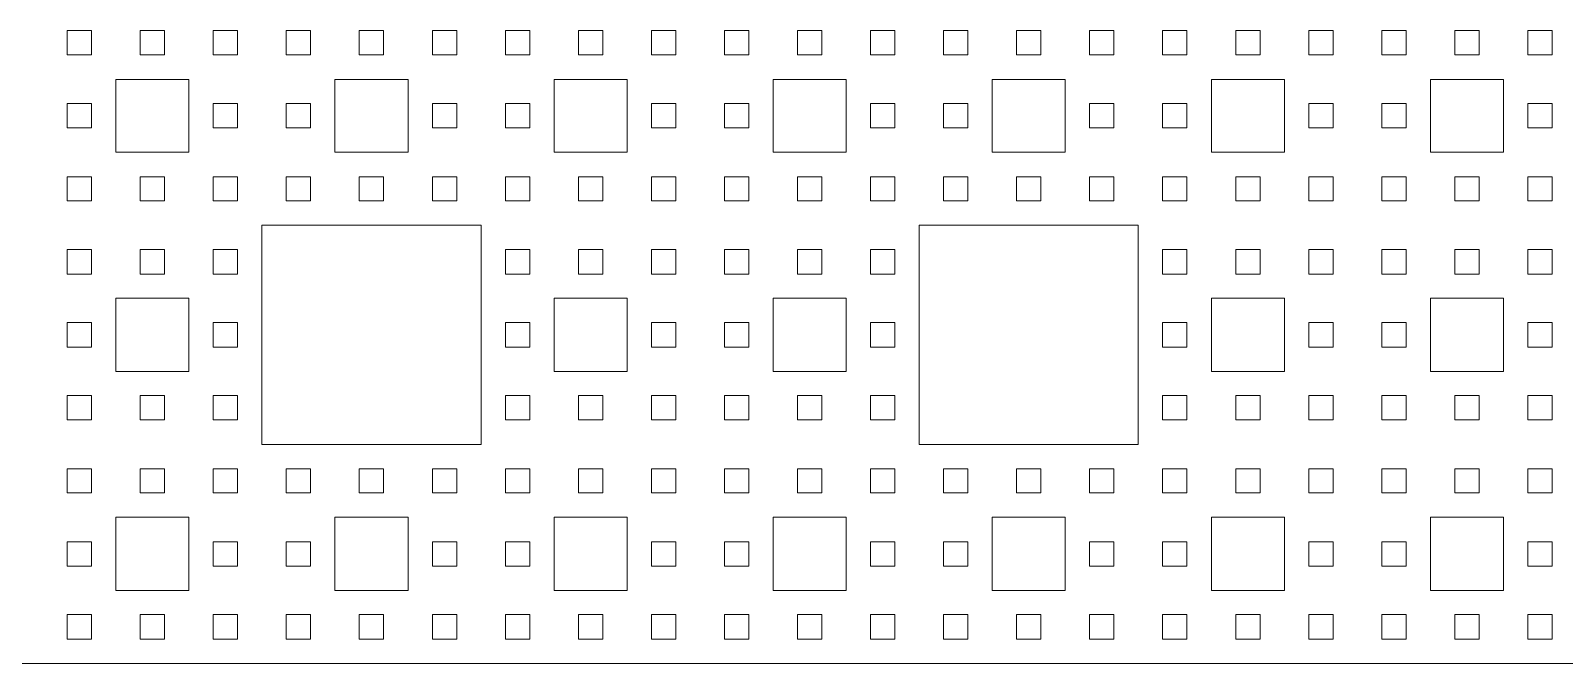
# Model space of a CAD drawing. Header units: millimetres. Extents: x -127 to 127, y -142 to 127.
# Drawn here: x -14.6 to 51.2, y -127 to -99.8 of the extents above; entities that cross this region are included whole.
import ezdxf

# ---------------------------------------------------------------- set-up
doc = ezdxf.new("R2010")
doc.units = ezdxf.units.MM

msp = doc.modelspace()

# ---------------------------------------------------------------- linework, layer by layer
at = {"color": 7, "linetype": 'Continuous', "lineweight": 15}
for p, q in [((-12.021, -99.823), (-13.066, -99.823)), ((-13.066, -99.823), (-13.066, -100.868)), ((-12.021, -100.868), (-12.021, -99.823)), ((-8.885, -99.823), (-9.93, -99.823)), ((-9.93, -99.823), (-9.93, -100.868)), ((-8.885, -100.868), (-8.885, -99.823)), ((-5.749, -99.823), (-6.794, -99.823)), ((-6.794, -99.823), (-6.794, -100.868)), ((-5.749, -100.868), (-5.749, -99.823)), ((-2.613, -99.823), (-3.658, -99.823)), ((-3.658, -99.823), (-3.658, -100.868)), ((-2.613, -100.868), (-2.613, -99.823)), ((0.523, -99.823), (-0.523, -99.823)), ((-0.523, -99.823), (-0.523, -100.868)), ((0.523, -100.868), (0.523, -99.823)), ((3.658, -99.823), (2.613, -99.823)), ((2.613, -99.823), (2.613, -100.868)), ((3.658, -100.868), (3.658, -99.823)), ((6.794, -99.823), (5.749, -99.823)), ((5.749, -99.823), (5.749, -100.868)), ((6.794, -100.868), (6.794, -99.823)), ((9.93, -99.823), (8.885, -99.823)), ((8.885, -99.823), (8.885, -100.868)), ((9.93, -100.868), (9.93, -99.823)), ((13.066, -99.823), (12.021, -99.823)), ((12.021, -99.823), (12.021, -100.868)), ((13.066, -100.868), (13.066, -99.823)), ((16.202, -99.823), (15.156, -99.823)), ((15.156, -99.823), (15.156, -100.868)), ((16.202, -100.868), (16.202, -99.823)), ((19.337, -99.823), (18.292, -99.823)), ((18.292, -99.823), (18.292, -100.868)), ((19.337, -100.868), (19.337, -99.823)), ((22.473, -99.823), (21.428, -99.823)), ((21.428, -99.823), (21.428, -100.868)), ((22.473, -100.868), (22.473, -99.823)), ((25.609, -99.823), (24.564, -99.823)), ((24.564, -99.823), (24.564, -100.868)), ((25.609, -100.868), (25.609, -99.823)), ((28.745, -99.823), (27.7, -99.823)), ((27.7, -99.823), (27.7, -100.868)), ((28.745, -100.868), (28.745, -99.823)), ((31.881, -99.823), (30.835, -99.823)), ((30.835, -99.823), (30.835, -100.868)), ((31.881, -100.868), (31.881, -99.823)), ((35.016, -99.823), (33.971, -99.823)), ((33.971, -99.823), (33.971, -100.868)), ((35.016, -100.868), (35.016, -99.823)), ((38.152, -99.823), (37.107, -99.823)), ((37.107, -99.823), (37.107, -100.868)), ((38.152, -100.868), (38.152, -99.823)), ((41.288, -99.823), (40.243, -99.823)), ((40.243, -99.823), (40.243, -100.868)), ((41.288, -100.868), (41.288, -99.823)), ((44.424, -99.823), (43.379, -99.823)), ((43.379, -99.823), (43.379, -100.868)), ((44.424, -100.868), (44.424, -99.823)), ((47.56, -99.823), (46.514, -99.823)), ((46.514, -99.823), (46.514, -100.868)), ((47.56, -100.868), (47.56, -99.823)), ((50.695, -99.823), (49.65, -99.823)), ((49.65, -99.823), (49.65, -100.868)), ((50.695, -100.868), (50.695, -99.823)), ((-13.066, -100.868), (-12.021, -100.868)), ((-9.93, -100.868), (-8.885, -100.868)), ((-6.794, -100.868), (-5.749, -100.868)), ((-3.658, -100.868), (-2.613, -100.868)), ((-0.523, -100.868), (0.523, -100.868)), ((2.613, -100.868), (3.658, -100.868)), ((5.749, -100.868), (6.794, -100.868)), ((8.885, -100.868), (9.93, -100.868)), ((12.021, -100.868), (13.066, -100.868)), ((15.156, -100.868), (16.202, -100.868)), ((18.292, -100.868), (19.337, -100.868)), ((21.428, -100.868), (22.473, -100.868)), ((24.564, -100.868), (25.609, -100.868)), ((27.7, -100.868), (28.745, -100.868)), ((30.835, -100.868), (31.881, -100.868)), ((33.971, -100.868), (35.016, -100.868)), ((37.107, -100.868), (38.152, -100.868)), ((40.243, -100.868), (41.288, -100.868)), ((43.379, -100.868), (44.424, -100.868)), ((46.514, -100.868), (47.56, -100.868)), ((49.65, -100.868), (50.695, -100.868)), ((-7.84, -101.914), (-10.975, -101.914)), ((-10.975, -101.914), (-10.975, -105.049)), ((-7.84, -105.049), (-7.84, -101.914)), ((1.568, -101.914), (-1.568, -101.914)), ((-1.568, -101.914), (-1.568, -105.049)), ((1.568, -105.049), (1.568, -101.914)), ((10.975, -101.914), (7.84, -101.914)), ((7.84, -101.914), (7.84, -105.049)), ((10.975, -105.049), (10.975, -101.914)), ((20.383, -101.914), (17.247, -101.914)), ((17.247, -101.914), (17.247, -105.049)), ((20.383, -105.049), (20.383, -101.914)), ((29.79, -101.914), (26.654, -101.914)), ((26.654, -101.914), (26.654, -105.049)), ((29.79, -105.049), (29.79, -101.914)), ((39.198, -101.914), (36.062, -101.914)), ((36.062, -101.914), (36.062, -105.049)), ((39.198, -105.049), (39.198, -101.914)), ((48.605, -101.914), (45.469, -101.914)), ((45.469, -101.914), (45.469, -105.049)), ((48.605, -105.049), (48.605, -101.914)), ((-12.021, -102.959), (-13.066, -102.959)), ((-13.066, -102.959), (-13.066, -104.004)), ((-12.021, -104.004), (-12.021, -102.959)), ((-5.749, -102.959), (-6.794, -102.959)), ((-6.794, -102.959), (-6.794, -104.004)), ((-5.749, -104.004), (-5.749, -102.959)), ((-2.613, -102.959), (-3.658, -102.959)), ((-3.658, -102.959), (-3.658, -104.004)), ((-2.613, -104.004), (-2.613, -102.959)), ((3.658, -102.959), (2.613, -102.959)), ((2.613, -102.959), (2.613, -104.004)), ((3.658, -104.004), (3.658, -102.959)), ((6.794, -102.959), (5.749, -102.959)), ((5.749, -102.959), (5.749, -104.004)), ((6.794, -104.004), (6.794, -102.959)), ((13.066, -102.959), (12.021, -102.959)), ((12.021, -102.959), (12.021, -104.004)), ((13.066, -104.004), (13.066, -102.959)), ((16.202, -102.959), (15.156, -102.959)), ((15.156, -102.959), (15.156, -104.004)), ((16.202, -104.004), (16.202, -102.959)), ((22.473, -102.959), (21.428, -102.959)), ((21.428, -102.959), (21.428, -104.004)), ((22.473, -104.004), (22.473, -102.959)), ((25.609, -102.959), (24.564, -102.959)), ((24.564, -102.959), (24.564, -104.004)), ((25.609, -104.004), (25.609, -102.959)), ((31.881, -102.959), (30.835, -102.959)), ((30.835, -102.959), (30.835, -104.004)), ((31.881, -104.004), (31.881, -102.959)), ((35.016, -102.959), (33.971, -102.959)), ((33.971, -102.959), (33.971, -104.004)), ((35.016, -104.004), (35.016, -102.959)), ((41.288, -102.959), (40.243, -102.959)), ((40.243, -102.959), (40.243, -104.004)), ((41.288, -104.004), (41.288, -102.959)), ((44.424, -102.959), (43.379, -102.959)), ((43.379, -102.959), (43.379, -104.004)), ((44.424, -104.004), (44.424, -102.959)), ((50.695, -102.959), (49.65, -102.959)), ((49.65, -102.959), (49.65, -104.004)), ((50.695, -104.004), (50.695, -102.959)), ((-13.066, -104.004), (-12.021, -104.004)), ((-6.794, -104.004), (-5.749, -104.004)), ((-3.658, -104.004), (-2.613, -104.004)), ((2.613, -104.004), (3.658, -104.004)), ((5.749, -104.004), (6.794, -104.004)), ((12.021, -104.004), (13.066, -104.004)), ((15.156, -104.004), (16.202, -104.004)), ((21.428, -104.004), (22.473, -104.004)), ((24.564, -104.004), (25.609, -104.004)), ((30.835, -104.004), (31.881, -104.004)), ((33.971, -104.004), (35.016, -104.004)), ((40.243, -104.004), (41.288, -104.004)), ((43.379, -104.004), (44.424, -104.004)), ((49.65, -104.004), (50.695, -104.004)), ((-10.975, -105.049), (-7.84, -105.049)), ((-1.568, -105.049), (1.568, -105.049)), ((7.84, -105.049), (10.975, -105.049)), ((17.247, -105.049), (20.383, -105.049)), ((26.654, -105.049), (29.79, -105.049)), ((36.062, -105.049), (39.198, -105.049)), ((45.469, -105.049), (48.605, -105.049)), ((-12.021, -106.095), (-13.066, -106.095)), ((-13.066, -106.095), (-13.066, -107.14)), ((-12.021, -107.14), (-12.021, -106.095)), ((-8.885, -106.095), (-9.93, -106.095)), ((-9.93, -106.095), (-9.93, -107.14)), ((-8.885, -107.14), (-8.885, -106.095)), ((-5.749, -106.095), (-6.794, -106.095)), ((-6.794, -106.095), (-6.794, -107.14)), ((-5.749, -107.14), (-5.749, -106.095)), ((-2.613, -106.095), (-3.658, -106.095)), ((-3.658, -106.095), (-3.658, -107.14)), ((-2.613, -107.14), (-2.613, -106.095)), ((0.523, -106.095), (-0.523, -106.095)), ((-0.523, -106.095), (-0.523, -107.14)), ((0.523, -107.14), (0.523, -106.095)), ((3.658, -106.095), (2.613, -106.095)), ((2.613, -106.095), (2.613, -107.14)), ((3.658, -107.14), (3.658, -106.095)), ((6.794, -106.095), (5.749, -106.095)), ((5.749, -106.095), (5.749, -107.14)), ((6.794, -107.14), (6.794, -106.095)), ((9.93, -106.095), (8.885, -106.095)), ((8.885, -106.095), (8.885, -107.14)), ((9.93, -107.14), (9.93, -106.095)), ((13.066, -106.095), (12.021, -106.095)), ((12.021, -106.095), (12.021, -107.14)), ((13.066, -107.14), (13.066, -106.095)), ((16.202, -106.095), (15.156, -106.095)), ((15.156, -106.095), (15.156, -107.14)), ((16.202, -107.14), (16.202, -106.095)), ((19.337, -106.095), (18.292, -106.095)), ((18.292, -106.095), (18.292, -107.14)), ((19.337, -107.14), (19.337, -106.095)), ((22.473, -106.095), (21.428, -106.095)), ((21.428, -106.095), (21.428, -107.14)), ((22.473, -107.14), (22.473, -106.095)), ((25.609, -106.095), (24.564, -106.095)), ((24.564, -106.095), (24.564, -107.14)), ((25.609, -107.14), (25.609, -106.095)), ((28.745, -106.095), (27.7, -106.095)), ((27.7, -106.095), (27.7, -107.14)), ((28.745, -107.14), (28.745, -106.095)), ((31.881, -106.095), (30.835, -106.095)), ((30.835, -106.095), (30.835, -107.14)), ((31.881, -107.14), (31.881, -106.095)), ((35.016, -106.095), (33.971, -106.095)), ((33.971, -106.095), (33.971, -107.14)), ((35.016, -107.14), (35.016, -106.095)), ((38.152, -106.095), (37.107, -106.095)), ((37.107, -106.095), (37.107, -107.14)), ((38.152, -107.14), (38.152, -106.095)), ((41.288, -106.095), (40.243, -106.095)), ((40.243, -106.095), (40.243, -107.14)), ((41.288, -107.14), (41.288, -106.095)), ((44.424, -106.095), (43.379, -106.095)), ((43.379, -106.095), (43.379, -107.14)), ((44.424, -107.14), (44.424, -106.095)), ((47.56, -106.095), (46.514, -106.095)), ((46.514, -106.095), (46.514, -107.14)), ((47.56, -107.14), (47.56, -106.095)), ((50.695, -106.095), (49.65, -106.095)), ((49.65, -106.095), (49.65, -107.14)), ((50.695, -107.14), (50.695, -106.095)), ((-13.066, -107.14), (-12.021, -107.14)), ((-9.93, -107.14), (-8.885, -107.14)), ((-6.794, -107.14), (-5.749, -107.14)), ((-3.658, -107.14), (-2.613, -107.14)), ((-0.523, -107.14), (0.523, -107.14)), ((2.613, -107.14), (3.658, -107.14)), ((5.749, -107.14), (6.794, -107.14)), ((8.885, -107.14), (9.93, -107.14)), ((12.021, -107.14), (13.066, -107.14)), ((15.156, -107.14), (16.202, -107.14)), ((18.292, -107.14), (19.337, -107.14)), ((21.428, -107.14), (22.473, -107.14)), ((24.564, -107.14), (25.609, -107.14)), ((27.7, -107.14), (28.745, -107.14)), ((30.835, -107.14), (31.881, -107.14)), ((33.971, -107.14), (35.016, -107.14)), ((37.107, -107.14), (38.152, -107.14)), ((40.243, -107.14), (41.288, -107.14)), ((43.379, -107.14), (44.424, -107.14)), ((46.514, -107.14), (47.56, -107.14)), ((49.65, -107.14), (50.695, -107.14)), ((4.704, -108.185), (-4.704, -108.185)), ((-4.704, -108.185), (-4.704, -117.593)), ((4.704, -117.593), (4.704, -108.185)), ((32.926, -108.185), (23.519, -108.185)), ((23.519, -108.185), (23.519, -117.593)), ((32.926, -117.593), (32.926, -108.185)), ((-12.021, -109.23), (-13.066, -109.23)), ((-13.066, -109.23), (-13.066, -110.276)), ((-12.021, -110.276), (-12.021, -109.23)), ((-8.885, -109.23), (-9.93, -109.23)), ((-9.93, -109.23), (-9.93, -110.276)), ((-8.885, -110.276), (-8.885, -109.23)), ((-5.749, -109.23), (-6.794, -109.23)), ((-6.794, -109.23), (-6.794, -110.276)), ((-5.749, -110.276), (-5.749, -109.23)), ((6.794, -109.23), (5.749, -109.23)), ((5.749, -109.23), (5.749, -110.276)), ((6.794, -110.276), (6.794, -109.23)), ((9.93, -109.23), (8.885, -109.23)), ((8.885, -109.23), (8.885, -110.276)), ((9.93, -110.276), (9.93, -109.23)), ((13.066, -109.23), (12.021, -109.23)), ((12.021, -109.23), (12.021, -110.276)), ((13.066, -110.276), (13.066, -109.23)), ((16.202, -109.23), (15.156, -109.23)), ((15.156, -109.23), (15.156, -110.276)), ((16.202, -110.276), (16.202, -109.23)), ((19.337, -109.23), (18.292, -109.23)), ((18.292, -109.23), (18.292, -110.276)), ((19.337, -110.276), (19.337, -109.23)), ((22.473, -109.23), (21.428, -109.23)), ((21.428, -109.23), (21.428, -110.276)), ((22.473, -110.276), (22.473, -109.23)), ((35.016, -109.23), (33.971, -109.23)), ((33.971, -109.23), (33.971, -110.276)), ((35.016, -110.276), (35.016, -109.23)), ((38.152, -109.23), (37.107, -109.23)), ((37.107, -109.23), (37.107, -110.276)), ((38.152, -110.276), (38.152, -109.23)), ((41.288, -109.23), (40.243, -109.23)), ((40.243, -109.23), (40.243, -110.276)), ((41.288, -110.276), (41.288, -109.23)), ((44.424, -109.23), (43.379, -109.23)), ((43.379, -109.23), (43.379, -110.276)), ((44.424, -110.276), (44.424, -109.23)), ((47.56, -109.23), (46.514, -109.23)), ((46.514, -109.23), (46.514, -110.276)), ((47.56, -110.276), (47.56, -109.23)), ((50.695, -109.23), (49.65, -109.23)), ((49.65, -109.23), (49.65, -110.276)), ((50.695, -110.276), (50.695, -109.23)), ((-13.066, -110.276), (-12.021, -110.276)), ((-9.93, -110.276), (-8.885, -110.276)), ((-6.794, -110.276), (-5.749, -110.276)), ((5.749, -110.276), (6.794, -110.276)), ((8.885, -110.276), (9.93, -110.276)), ((12.021, -110.276), (13.066, -110.276)), ((15.156, -110.276), (16.202, -110.276)), ((18.292, -110.276), (19.337, -110.276)), ((21.428, -110.276), (22.473, -110.276)), ((33.971, -110.276), (35.016, -110.276)), ((37.107, -110.276), (38.152, -110.276)), ((40.243, -110.276), (41.288, -110.276)), ((43.379, -110.276), (44.424, -110.276)), ((46.514, -110.276), (47.56, -110.276)), ((49.65, -110.276), (50.695, -110.276)), ((-7.84, -111.321), (-10.975, -111.321)), ((-10.975, -111.321), (-10.975, -114.457)), ((-7.84, -114.457), (-7.84, -111.321)), ((10.975, -111.321), (7.84, -111.321)), ((7.84, -111.321), (7.84, -114.457)), ((10.975, -114.457), (10.975, -111.321)), ((20.383, -111.321), (17.247, -111.321)), ((17.247, -111.321), (17.247, -114.457)), ((20.383, -114.457), (20.383, -111.321)), ((39.198, -111.321), (36.062, -111.321)), ((36.062, -111.321), (36.062, -114.457)), ((39.198, -114.457), (39.198, -111.321)), ((48.605, -111.321), (45.469, -111.321)), ((45.469, -111.321), (45.469, -114.457)), ((48.605, -114.457), (48.605, -111.321)), ((-12.021, -112.366), (-13.066, -112.366)), ((-13.066, -112.366), (-13.066, -113.412)), ((-12.021, -113.412), (-12.021, -112.366)), ((-5.749, -112.366), (-6.794, -112.366)), ((-6.794, -112.366), (-6.794, -113.412)), ((-5.749, -113.412), (-5.749, -112.366)), ((6.794, -112.366), (5.749, -112.366)), ((5.749, -112.366), (5.749, -113.412)), ((6.794, -113.412), (6.794, -112.366)), ((13.066, -112.366), (12.021, -112.366)), ((12.021, -112.366), (12.021, -113.412)), ((13.066, -113.412), (13.066, -112.366)), ((16.202, -112.366), (15.156, -112.366)), ((15.156, -112.366), (15.156, -113.412)), ((16.202, -113.412), (16.202, -112.366)), ((22.473, -112.366), (21.428, -112.366)), ((21.428, -112.366), (21.428, -113.412)), ((22.473, -113.412), (22.473, -112.366)), ((35.016, -112.366), (33.971, -112.366)), ((33.971, -112.366), (33.971, -113.412)), ((35.016, -113.412), (35.016, -112.366)), ((41.288, -112.366), (40.243, -112.366)), ((40.243, -112.366), (40.243, -113.412)), ((41.288, -113.412), (41.288, -112.366)), ((44.424, -112.366), (43.379, -112.366)), ((43.379, -112.366), (43.379, -113.412)), ((44.424, -113.412), (44.424, -112.366)), ((50.695, -112.366), (49.65, -112.366)), ((49.65, -112.366), (49.65, -113.412)), ((50.695, -113.412), (50.695, -112.366)), ((-13.066, -113.412), (-12.021, -113.412)), ((-6.794, -113.412), (-5.749, -113.412)), ((5.749, -113.412), (6.794, -113.412)), ((12.021, -113.412), (13.066, -113.412)), ((15.156, -113.412), (16.202, -113.412)), ((21.428, -113.412), (22.473, -113.412)), ((33.971, -113.412), (35.016, -113.412)), ((40.243, -113.412), (41.288, -113.412)), ((43.379, -113.412), (44.424, -113.412)), ((49.65, -113.412), (50.695, -113.412)), ((-10.975, -114.457), (-7.84, -114.457)), ((7.84, -114.457), (10.975, -114.457)), ((17.247, -114.457), (20.383, -114.457)), ((36.062, -114.457), (39.198, -114.457)), ((45.469, -114.457), (48.605, -114.457)), ((-12.021, -115.502), (-13.066, -115.502)), ((-13.066, -115.502), (-13.066, -116.547)), ((-12.021, -116.547), (-12.021, -115.502)), ((-8.885, -115.502), (-9.93, -115.502)), ((-9.93, -115.502), (-9.93, -116.547)), ((-8.885, -116.547), (-8.885, -115.502)), ((-5.749, -115.502), (-6.794, -115.502)), ((-6.794, -115.502), (-6.794, -116.547)), ((-5.749, -116.547), (-5.749, -115.502)), ((6.794, -115.502), (5.749, -115.502)), ((5.749, -115.502), (5.749, -116.547)), ((6.794, -116.547), (6.794, -115.502)), ((9.93, -115.502), (8.885, -115.502)), ((8.885, -115.502), (8.885, -116.547)), ((9.93, -116.547), (9.93, -115.502)), ((13.066, -115.502), (12.021, -115.502)), ((12.021, -115.502), (12.021, -116.547)), ((13.066, -116.547), (13.066, -115.502)), ((16.202, -115.502), (15.156, -115.502)), ((15.156, -115.502), (15.156, -116.547)), ((16.202, -116.547), (16.202, -115.502)), ((19.337, -115.502), (18.292, -115.502)), ((18.292, -115.502), (18.292, -116.547)), ((19.337, -116.547), (19.337, -115.502)), ((22.473, -115.502), (21.428, -115.502)), ((21.428, -115.502), (21.428, -116.547)), ((22.473, -116.547), (22.473, -115.502)), ((35.016, -115.502), (33.971, -115.502)), ((33.971, -115.502), (33.971, -116.547)), ((35.016, -116.547), (35.016, -115.502)), ((38.152, -115.502), (37.107, -115.502)), ((37.107, -115.502), (37.107, -116.547)), ((38.152, -116.547), (38.152, -115.502)), ((41.288, -115.502), (40.243, -115.502)), ((40.243, -115.502), (40.243, -116.547)), ((41.288, -116.547), (41.288, -115.502)), ((44.424, -115.502), (43.379, -115.502)), ((43.379, -115.502), (43.379, -116.547)), ((44.424, -116.547), (44.424, -115.502)), ((47.56, -115.502), (46.514, -115.502)), ((46.514, -115.502), (46.514, -116.547)), ((47.56, -116.547), (47.56, -115.502)), ((50.695, -115.502), (49.65, -115.502)), ((49.65, -115.502), (49.65, -116.547)), ((50.695, -116.547), (50.695, -115.502)), ((-13.066, -116.547), (-12.021, -116.547)), ((-9.93, -116.547), (-8.885, -116.547)), ((-6.794, -116.547), (-5.749, -116.547)), ((5.749, -116.547), (6.794, -116.547)), ((8.885, -116.547), (9.93, -116.547)), ((12.021, -116.547), (13.066, -116.547)), ((15.156, -116.547), (16.202, -116.547)), ((18.292, -116.547), (19.337, -116.547)), ((21.428, -116.547), (22.473, -116.547)), ((33.971, -116.547), (35.016, -116.547)), ((37.107, -116.547), (38.152, -116.547)), ((40.243, -116.547), (41.288, -116.547)), ((43.379, -116.547), (44.424, -116.547)), ((46.514, -116.547), (47.56, -116.547)), ((49.65, -116.547), (50.695, -116.547)), ((-4.704, -117.593), (4.704, -117.593)), ((23.519, -117.593), (32.926, -117.593)), ((-12.021, -118.638), (-13.066, -118.638)), ((-13.066, -118.638), (-13.066, -119.683)), ((-12.021, -119.683), (-12.021, -118.638)), ((-8.885, -118.638), (-9.93, -118.638)), ((-9.93, -118.638), (-9.93, -119.683)), ((-8.885, -119.683), (-8.885, -118.638)), ((-5.749, -118.638), (-6.794, -118.638)), ((-6.794, -118.638), (-6.794, -119.683)), ((-5.749, -119.683), (-5.749, -118.638)), ((-2.613, -118.638), (-3.658, -118.638)), ((-3.658, -118.638), (-3.658, -119.683)), ((-2.613, -119.683), (-2.613, -118.638)), ((0.523, -118.638), (-0.523, -118.638)), ((-0.523, -118.638), (-0.523, -119.683)), ((0.523, -119.683), (0.523, -118.638)), ((3.658, -118.638), (2.613, -118.638)), ((2.613, -118.638), (2.613, -119.683)), ((3.658, -119.683), (3.658, -118.638)), ((6.794, -118.638), (5.749, -118.638)), ((5.749, -118.638), (5.749, -119.683)), ((6.794, -119.683), (6.794, -118.638)), ((9.93, -118.638), (8.885, -118.638)), ((8.885, -118.638), (8.885, -119.683)), ((9.93, -119.683), (9.93, -118.638)), ((13.066, -118.638), (12.021, -118.638)), ((12.021, -118.638), (12.021, -119.683)), ((13.066, -119.683), (13.066, -118.638)), ((16.202, -118.638), (15.156, -118.638)), ((15.156, -118.638), (15.156, -119.683)), ((16.202, -119.683), (16.202, -118.638)), ((19.337, -118.638), (18.292, -118.638)), ((18.292, -118.638), (18.292, -119.683)), ((19.337, -119.683), (19.337, -118.638)), ((22.473, -118.638), (21.428, -118.638)), ((21.428, -118.638), (21.428, -119.683)), ((22.473, -119.683), (22.473, -118.638)), ((25.609, -118.638), (24.564, -118.638)), ((24.564, -118.638), (24.564, -119.683)), ((25.609, -119.683), (25.609, -118.638)), ((28.745, -118.638), (27.7, -118.638)), ((27.7, -118.638), (27.7, -119.683)), ((28.745, -119.683), (28.745, -118.638)), ((31.881, -118.638), (30.835, -118.638)), ((30.835, -118.638), (30.835, -119.683)), ((31.881, -119.683), (31.881, -118.638)), ((35.016, -118.638), (33.971, -118.638)), ((33.971, -118.638), (33.971, -119.683)), ((35.016, -119.683), (35.016, -118.638)), ((38.152, -118.638), (37.107, -118.638)), ((37.107, -118.638), (37.107, -119.683)), ((38.152, -119.683), (38.152, -118.638)), ((41.288, -118.638), (40.243, -118.638)), ((40.243, -118.638), (40.243, -119.683)), ((41.288, -119.683), (41.288, -118.638)), ((44.424, -118.638), (43.379, -118.638)), ((43.379, -118.638), (43.379, -119.683)), ((44.424, -119.683), (44.424, -118.638)), ((47.56, -118.638), (46.514, -118.638)), ((46.514, -118.638), (46.514, -119.683)), ((47.56, -119.683), (47.56, -118.638)), ((50.695, -118.638), (49.65, -118.638)), ((49.65, -118.638), (49.65, -119.683)), ((50.695, -119.683), (50.695, -118.638)), ((-13.066, -119.683), (-12.021, -119.683)), ((-9.93, -119.683), (-8.885, -119.683)), ((-6.794, -119.683), (-5.749, -119.683)), ((-3.658, -119.683), (-2.613, -119.683)), ((-0.523, -119.683), (0.523, -119.683)), ((2.613, -119.683), (3.658, -119.683)), ((5.749, -119.683), (6.794, -119.683)), ((8.885, -119.683), (9.93, -119.683)), ((12.021, -119.683), (13.066, -119.683)), ((15.156, -119.683), (16.202, -119.683)), ((18.292, -119.683), (19.337, -119.683)), ((21.428, -119.683), (22.473, -119.683)), ((24.564, -119.683), (25.609, -119.683)), ((27.7, -119.683), (28.745, -119.683)), ((30.835, -119.683), (31.881, -119.683)), ((33.971, -119.683), (35.016, -119.683)), ((37.107, -119.683), (38.152, -119.683)), ((40.243, -119.683), (41.288, -119.683)), ((43.379, -119.683), (44.424, -119.683)), ((46.514, -119.683), (47.56, -119.683)), ((49.65, -119.683), (50.695, -119.683)), ((-7.84, -120.728), (-10.975, -120.728)), ((-10.975, -120.728), (-10.975, -123.864)), ((-7.84, -123.864), (-7.84, -120.728)), ((1.568, -120.728), (-1.568, -120.728)), ((-1.568, -120.728), (-1.568, -123.864)), ((1.568, -123.864), (1.568, -120.728)), ((10.975, -120.728), (7.84, -120.728)), ((7.84, -120.728), (7.84, -123.864)), ((10.975, -123.864), (10.975, -120.728)), ((20.383, -120.728), (17.247, -120.728)), ((17.247, -120.728), (17.247, -123.864)), ((20.383, -123.864), (20.383, -120.728)), ((29.79, -120.728), (26.654, -120.728)), ((26.654, -120.728), (26.654, -123.864)), ((29.79, -123.864), (29.79, -120.728)), ((39.198, -120.728), (36.062, -120.728)), ((36.062, -120.728), (36.062, -123.864)), ((39.198, -123.864), (39.198, -120.728)), ((48.605, -120.728), (45.469, -120.728)), ((45.469, -120.728), (45.469, -123.864)), ((48.605, -123.864), (48.605, -120.728)), ((-12.021, -121.774), (-13.066, -121.774)), ((-13.066, -121.774), (-13.066, -122.819)), ((-12.021, -122.819), (-12.021, -121.774)), ((-5.749, -121.774), (-6.794, -121.774)), ((-6.794, -121.774), (-6.794, -122.819)), ((-5.749, -122.819), (-5.749, -121.774)), ((-2.613, -121.774), (-3.658, -121.774)), ((-3.658, -121.774), (-3.658, -122.819)), ((-2.613, -122.819), (-2.613, -121.774)), ((3.658, -121.774), (2.613, -121.774)), ((2.613, -121.774), (2.613, -122.819)), ((3.658, -122.819), (3.658, -121.774)), ((6.794, -121.774), (5.749, -121.774)), ((5.749, -121.774), (5.749, -122.819)), ((6.794, -122.819), (6.794, -121.774)), ((13.066, -121.774), (12.021, -121.774)), ((12.021, -121.774), (12.021, -122.819)), ((13.066, -122.819), (13.066, -121.774)), ((16.202, -121.774), (15.156, -121.774)), ((15.156, -121.774), (15.156, -122.819)), ((16.202, -122.819), (16.202, -121.774)), ((22.473, -121.774), (21.428, -121.774)), ((21.428, -121.774), (21.428, -122.819)), ((22.473, -122.819), (22.473, -121.774)), ((25.609, -121.774), (24.564, -121.774)), ((24.564, -121.774), (24.564, -122.819)), ((25.609, -122.819), (25.609, -121.774)), ((31.881, -121.774), (30.835, -121.774)), ((30.835, -121.774), (30.835, -122.819)), ((31.881, -122.819), (31.881, -121.774)), ((35.016, -121.774), (33.971, -121.774)), ((33.971, -121.774), (33.971, -122.819)), ((35.016, -122.819), (35.016, -121.774)), ((41.288, -121.774), (40.243, -121.774)), ((40.243, -121.774), (40.243, -122.819)), ((41.288, -122.819), (41.288, -121.774)), ((44.424, -121.774), (43.379, -121.774)), ((43.379, -121.774), (43.379, -122.819)), ((44.424, -122.819), (44.424, -121.774)), ((50.695, -121.774), (49.65, -121.774)), ((49.65, -121.774), (49.65, -122.819)), ((50.695, -122.819), (50.695, -121.774)), ((-13.066, -122.819), (-12.021, -122.819)), ((-6.794, -122.819), (-5.749, -122.819)), ((-3.658, -122.819), (-2.613, -122.819)), ((2.613, -122.819), (3.658, -122.819)), ((5.749, -122.819), (6.794, -122.819)), ((12.021, -122.819), (13.066, -122.819)), ((15.156, -122.819), (16.202, -122.819)), ((21.428, -122.819), (22.473, -122.819)), ((24.564, -122.819), (25.609, -122.819)), ((30.835, -122.819), (31.881, -122.819)), ((33.971, -122.819), (35.016, -122.819)), ((40.243, -122.819), (41.288, -122.819)), ((43.379, -122.819), (44.424, -122.819)), ((49.65, -122.819), (50.695, -122.819)), ((-10.975, -123.864), (-7.84, -123.864)), ((-1.568, -123.864), (1.568, -123.864)), ((7.84, -123.864), (10.975, -123.864)), ((17.247, -123.864), (20.383, -123.864)), ((26.654, -123.864), (29.79, -123.864)), ((36.062, -123.864), (39.198, -123.864)), ((45.469, -123.864), (48.605, -123.864)), ((-12.021, -124.909), (-13.066, -124.909)), ((-13.066, -124.909), (-13.066, -125.955)), ((-12.021, -125.955), (-12.021, -124.909)), ((-8.885, -124.909), (-9.93, -124.909)), ((-9.93, -124.909), (-9.93, -125.955)), ((-8.885, -125.955), (-8.885, -124.909)), ((-5.749, -124.909), (-6.794, -124.909)), ((-6.794, -124.909), (-6.794, -125.955)), ((-5.749, -125.955), (-5.749, -124.909)), ((-2.613, -124.909), (-3.658, -124.909)), ((-3.658, -124.909), (-3.658, -125.955)), ((-2.613, -125.955), (-2.613, -124.909)), ((0.523, -124.909), (-0.523, -124.909)), ((-0.523, -124.909), (-0.523, -125.955)), ((0.523, -125.955), (0.523, -124.909)), ((3.658, -124.909), (2.613, -124.909)), ((2.613, -124.909), (2.613, -125.955)), ((3.658, -125.955), (3.658, -124.909)), ((6.794, -124.909), (5.749, -124.909)), ((5.749, -124.909), (5.749, -125.955)), ((6.794, -125.955), (6.794, -124.909)), ((9.93, -124.909), (8.885, -124.909)), ((8.885, -124.909), (8.885, -125.955)), ((9.93, -125.955), (9.93, -124.909)), ((13.066, -124.909), (12.021, -124.909)), ((12.021, -124.909), (12.021, -125.955)), ((13.066, -125.955), (13.066, -124.909)), ((16.202, -124.909), (15.156, -124.909)), ((15.156, -124.909), (15.156, -125.955)), ((16.202, -125.955), (16.202, -124.909)), ((19.337, -124.909), (18.292, -124.909)), ((18.292, -124.909), (18.292, -125.955)), ((19.337, -125.955), (19.337, -124.909)), ((22.473, -124.909), (21.428, -124.909)), ((21.428, -124.909), (21.428, -125.955)), ((22.473, -125.955), (22.473, -124.909)), ((25.609, -124.909), (24.564, -124.909)), ((24.564, -124.909), (24.564, -125.955)), ((25.609, -125.955), (25.609, -124.909)), ((28.745, -124.909), (27.7, -124.909)), ((27.7, -124.909), (27.7, -125.955)), ((28.745, -125.955), (28.745, -124.909)), ((31.881, -124.909), (30.835, -124.909)), ((30.835, -124.909), (30.835, -125.955)), ((31.881, -125.955), (31.881, -124.909)), ((35.016, -124.909), (33.971, -124.909)), ((33.971, -124.909), (33.971, -125.955)), ((35.016, -125.955), (35.016, -124.909)), ((38.152, -124.909), (37.107, -124.909)), ((37.107, -124.909), (37.107, -125.955)), ((38.152, -125.955), (38.152, -124.909)), ((41.288, -124.909), (40.243, -124.909)), ((40.243, -124.909), (40.243, -125.955)), ((41.288, -125.955), (41.288, -124.909)), ((44.424, -124.909), (43.379, -124.909)), ((43.379, -124.909), (43.379, -125.955)), ((44.424, -125.955), (44.424, -124.909)), ((47.56, -124.909), (46.514, -124.909)), ((46.514, -124.909), (46.514, -125.955)), ((47.56, -125.955), (47.56, -124.909)), ((50.695, -124.909), (49.65, -124.909)), ((49.65, -124.909), (49.65, -125.955)), ((50.695, -125.955), (50.695, -124.909)), ((-13.066, -125.955), (-12.021, -125.955)), ((-9.93, -125.955), (-8.885, -125.955)), ((-6.794, -125.955), (-5.749, -125.955)), ((-3.658, -125.955), (-2.613, -125.955)), ((-0.523, -125.955), (0.523, -125.955)), ((2.613, -125.955), (3.658, -125.955)), ((5.749, -125.955), (6.794, -125.955)), ((8.885, -125.955), (9.93, -125.955)), ((12.021, -125.955), (13.066, -125.955)), ((15.156, -125.955), (16.202, -125.955)), ((18.292, -125.955), (19.337, -125.955)), ((21.428, -125.955), (22.473, -125.955)), ((24.564, -125.955), (25.609, -125.955)), ((27.7, -125.955), (28.745, -125.955)), ((30.835, -125.955), (31.881, -125.955)), ((33.971, -125.955), (35.016, -125.955)), ((37.107, -125.955), (38.152, -125.955)), ((40.243, -125.955), (41.288, -125.955)), ((43.379, -125.955), (44.424, -125.955)), ((46.514, -125.955), (47.56, -125.955)), ((49.65, -125.955), (50.695, -125.955)), ((-127, -127), (127, -127))]:
    msp.add_line(p, q, dxfattribs=at)

doc.saveas('drawing.dxf')
